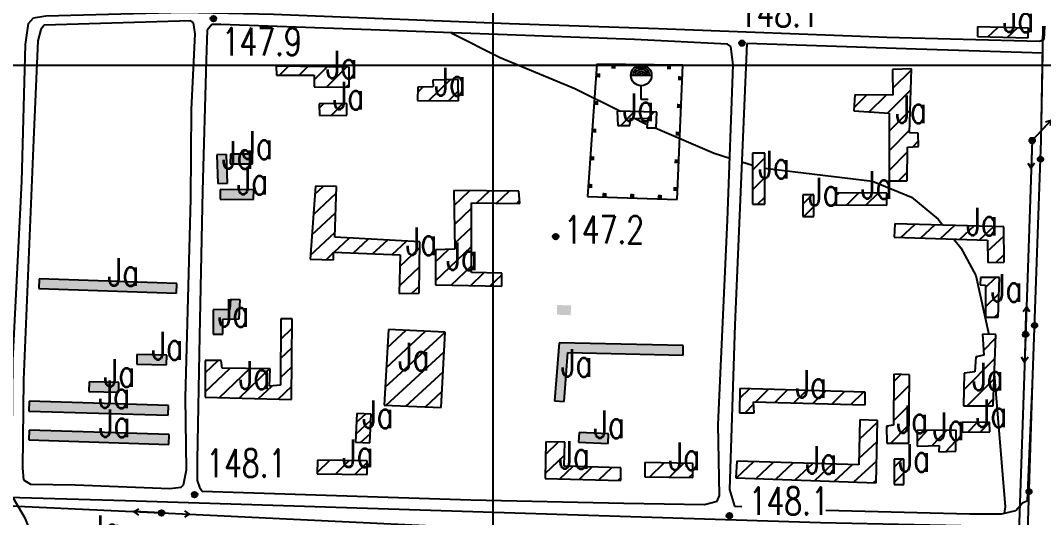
# Model space of a CAD drawing. Extents: x 408766 to 414302, y 5156573 to 5161925.
# Drawn here: x 412658 to 413398, y 5159674 to 5160032 of the extents above; entities that cross this region are included whole.
import ezdxf

# ---------------------------------------------------------------- set-up
doc = ezdxf.new("R2010")
doc.units = 0
doc.header["$LTSCALE"] = 1000
for name, pattern in [('0001', [0.5, 0.5, 0]), ('0004', [0.5, 0.5, 0]), ('5130', [1, 1, 0]), ('5310', [1, 1, 0]), ('5400', [1, 1, 0]), ('8111', [1, 1, 0])]:
    doc.linetypes.add(name, pattern=pattern)
doc.layers.get('0').update_dxf_attribs({"linetype": 'CONTINUOUS'})
for name, color, linetype in [('0001', 1, 'CONTINUOUS'), ('0001ADD', 1, 'CONTINUOUS'), ('0002', 2, 'CONTINUOUS'), ('0002ADD', 2, 'CONTINUOUS'), ('0005ADD', 5, 'CONTINUOUS'), ('0006', 6, 'CONTINUOUS'), ('0007', 7, 'CONTINUOUS'), ('0010', 10, 'CONTINUOUS'), ('0010ADD', 10, 'CONTINUOUS'), ('0012', 12, 'CONTINUOUS'), ('0015', 15, 'CONTINUOUS'), ('0017', 85, 'CONTINUOUS')]:
    doc.layers.add(name, color=color, linetype=linetype)
doc.styles.add('CADSLDXJ', font='romanc', dxfattribs={"bigfont": 'cadsldxj'})
doc.styles.add('SIMPLEX', font='simplex.shx', dxfattribs={"width": 0.75, "height": 20})
pattern_1 = [(45, (0, 0), (-7.071067812, 7.071067812), [])]

# ---------------------------------------------------------------- blocks, each defined once
blk = doc.blocks.new('8140')
for radius in [0.0002, 0.000141, 0.0000832, 0.0000301]:
    blk.add_circle((0, 0), radius)
at = {"flags": 1}
blk.add_attdef('8140', (0, 0), '', height=0.0000001, dxfattribs=at)
blk = doc.blocks.new('5131')
for points in [[(-0.001638, -0.000233), (-0.002, 0), (-0.001658, 0.000229)], [(0, 0), (-0.002, 0)]]:
    blk.add_lwpolyline(points)
at = {"flags": 1}
blk.add_attdef('5131', (0, 0), '', height=0.0000000001, dxfattribs=at)
blk = doc.blocks.new('5130')
blk.add_hatch(color=256).paths.add_polyline_path([(0.0002, 0, 1), (-0.0002, 0, 1)])
for points in [[(0, 0), (0.002, 0)], [(0.001638, 0.000233), (0.002, 0), (0.001658, -0.000229)]]:
    blk.add_lwpolyline(points)
blk.add_circle((0, 0), 0.0002)
at = {"flags": 1}
blk.add_attdef('5130', (0, 0), '', height=0.000001, dxfattribs=at)
blk = doc.blocks.new('2111')
h = blk.add_hatch(color=256)
h.paths.add_polyline_path([(0.0005, 0.00035), (-0.0005, 0.00035), (-0.0005, -0.00035), (0.0005, -0.00035)])
h.paths.add_polyline_path([(0, 0), (0, 0), (0, 0), (0, 0)], flags=24)
blk.add_line((0.0005, -0.00035), (0.0005, -0.00035))
at = {"style": 'CADSLDXJ', "flags": 1}
blk.add_attdef('2111', (0, 0), '', height=0.00000001, dxfattribs=at)
blk = doc.blocks.new('4252')
for p, q in [((0.00075, 0.00175), (-0.00075, 0.00175)), ((0, 0), (0, 0.001)), ((0.0005, 0), (0, 0))]:
    blk.add_line(p, q)
blk.add_circle((0, 0.00175), 0.00075)
for radius in [0.0006, 0.00045, 0.0003, 0.00015]:
    blk.add_arc((0, 0.00175), radius, 0, 180)
at = {"flags": 1}
blk.add_attdef('4252', (0, 0), '', height=1e-11, dxfattribs=at)

msp = doc.modelspace()

# ---------------------------------------------------------------- hatches: boundary and pattern name
at = {"layer": '0001ADD', "linetype": '0001'}
h = msp.add_hatch(dxfattribs=at)
h.set_pattern_fill('U', color=256, scale=10, angle=43.71133, style=0, pattern_type=0)
h.set_pattern_definition([(43.71132821, (0, 0), (-6.910253387, 7.228305342), [])])
h.paths.add_polyline_path([(413349.77, 5160020.74), (413386.46, 5160019.91), (413386.61, 5160026.84), (413349.93, 5160027.67)])
h = msp.add_hatch(dxfattribs=at)
h.set_pattern_fill('U', color=256, scale=10, angle=45, style=0, pattern_type=0)
h.set_pattern_definition(pattern_1)
h.paths.add_polyline_path([(412843.47, 5159992.78), (412870.52, 5159992.78), (412870.52, 5159984.51), (412895.76, 5159984.31), (412895.96, 5159998.63), (412843.06, 5159999.24)])
h = msp.add_hatch(dxfattribs=at)
h.set_pattern_fill('U', color=256, scale=10, angle=45, style=0, pattern_type=0)
h.set_pattern_definition(pattern_1)
h.paths.add_polyline_path([(413285.98, 5159916.69), (413299.06, 5159916.69), (413299.34, 5159940.88), (413307.13, 5159941.43), (413306.86, 5159950.89), (413300.73, 5159951.16), (413302.12, 5159997.31), (413288.49, 5159997.03), (413288.77, 5159978.41), (413261.21, 5159978.68), (413260.38, 5159967.01), (413285.98, 5159965.34)])
h = msp.add_hatch(dxfattribs=at)
h.set_pattern_fill('U', color=256, scale=10, angle=44.67484, style=0, pattern_type=0)
h.set_pattern_definition([(44.67484297, (0, 0), (-7.030825422, 7.11108247), [])])
h.paths.add_polyline_path([(412945.32, 5159974.53), (412974.89, 5159974.36), (412974.72, 5159989.8), (412956.41, 5159989.13), (412956.58, 5159984.43), (412945.49, 5159984.1)])
h = msp.add_hatch(dxfattribs=at)
h.set_pattern_fill('U', color=256, scale=10, angle=46.04038, style=0, pattern_type=0)
h.set_pattern_definition([(46.0403787, (0, 0), (-7.19829176, 6.941512496), [])])
h.paths.add_polyline_path([(412874.33, 5159963.72), (412894.28, 5159964.08), (412894.13, 5159972.45), (412874.17, 5159972.08)])
h = msp.add_hatch(dxfattribs=at)
h.set_pattern_fill('U', color=256, scale=10, angle=45, style=0, pattern_type=0)
h.set_pattern_definition(pattern_1)
h.paths.add_polyline_path([(413090.06, 5159956.62), (413098.73, 5159956.62), (413099.02, 5159961.87), (413111.53, 5159961.59), (413110.96, 5159954.77), (413117.78, 5159954.92), (413118.07, 5159966.13), (413089.49, 5159966.84)])
for points in [[(412808.03, 5159915.02), (412807.25, 5159935.53), (412800.26, 5159935.26), (412801.03, 5159914.76)], [(412809.96, 5159928.95), (412826.04, 5159928.76), (412826.12, 5159935.76), (412810.05, 5159935.95)], [(412802.63, 5159903.32), (412826.85, 5159903.13), (412826.9, 5159910.13), (412802.69, 5159910.32)], [(412671.66, 5159838.87), (412771.21, 5159835.53), (412771.44, 5159842.53), (412671.9, 5159845.86)], [(412810.06, 5159830.94), (412809.78, 5159823.8), (412797.64, 5159823.44), (412797.64, 5159805.86), (412804.64, 5159805.86), (412804.64, 5159816.64), (412816.52, 5159817), (412817.06, 5159830.67)], [(413137.25, 5159797.72), (413047.5, 5159799.76), (413044.13, 5159757.78), (413051.11, 5159757.22), (413053.95, 5159792.61), (413137.09, 5159790.72)], [(412742.46, 5159784.17), (412764.01, 5159783.87), (412764.11, 5159790.87), (412742.56, 5159791.17)], [(412707.78, 5159764.62), (412729.39, 5159764.12), (412729.55, 5159771.12), (412707.94, 5159771.61)], [(412664.55, 5159750.47), (412765.17, 5159747.49), (412765.38, 5159754.49), (412664.75, 5159757.47)], [(412664.55, 5159729.63), (412765.67, 5159726.4), (412765.89, 5159733.4), (412664.77, 5159736.62)], [(413061.62, 5159727.93), (413082.98, 5159726.96), (413083.3, 5159733.95), (413061.94, 5159734.92)]]:
    msp.add_hatch(color=256, dxfattribs=at).paths.add_polyline_path(points)
h = msp.add_hatch(dxfattribs=at)
h.set_pattern_fill('U', color=256, scale=10, angle=45, style=0, pattern_type=0)
h.set_pattern_definition(pattern_1)
h.paths.add_polyline_path([(413187.16, 5159899.78), (413196.08, 5159899.78), (413196.08, 5159936.66), (413187.16, 5159936.66)])
h = msp.add_hatch(dxfattribs=at)
h.set_pattern_fill('U', color=256, scale=10, angle=43.18386, style=0, pattern_type=0)
h.set_pattern_definition([(43.18386365, (0, 0), (-6.843417775, 7.291613892), [])])
h.paths.add_polyline_path([(412867.75, 5159860.06), (412884.63, 5159859.52), (412884.63, 5159865.14), (412932.61, 5159863.27), (412932.08, 5159835.16), (412946.55, 5159835.43), (412946.82, 5159872.64), (412885.44, 5159875.85), (412886.75, 5159912.43), (412871.47, 5159912.69)])
h = msp.add_hatch(dxfattribs=at)
h.set_pattern_fill('U', color=256, scale=10, angle=43.72139, style=0, pattern_type=0)
h.set_pattern_definition([(43.72138761, (0, 0), (-6.911522352, 7.227092), [])])
h.paths.add_polyline_path([(412958.17, 5159841.59), (413006.15, 5159840.52), (413006.15, 5159849.89), (412984.17, 5159850.43), (412984.17, 5159900.76), (413019.29, 5159900.22), (413018.48, 5159909.06), (412971.57, 5159909.59), (412972.11, 5159867.29), (412958.17, 5159866.76)])
h = msp.add_hatch(dxfattribs=at)
h.set_pattern_fill('U', color=256, scale=10, angle=44.67111, style=0, pattern_type=0)
h.set_pattern_definition([(44.67110766, (0, 0), (-7.03036181, 7.111540819), [])])
h.paths.add_polyline_path([(413247.3, 5159899.32), (413284.24, 5159899.11), (413284.29, 5159907.8), (413247.35, 5159908.01)])
h = msp.add_hatch(dxfattribs=at)
h.set_pattern_fill('U', color=256, scale=10, angle=43.06381, style=0, pattern_type=0)
h.set_pattern_definition([(43.06381146, (0, 0), (-6.828124603, 7.305936929), [])])
h.paths.add_polyline_path([(413289.72, 5159876.05), (413356.97, 5159873.77), (413357.18, 5159857.65), (413368.97, 5159857.86), (413368.77, 5159883.49), (413290.14, 5159885.55)])
h = msp.add_hatch(dxfattribs=at)
h.set_pattern_fill('U', color=256, scale=10, angle=43.72853, style=0, pattern_type=0)
h.set_pattern_definition([(43.72853137, (0, 0), (-6.912423386, 7.226230202), [])])
h.paths.add_polyline_path([(413355.53, 5159818.3), (413364.85, 5159818.09), (413365.67, 5159846.82), (413352.02, 5159846.82), (413351.81, 5159841.44), (413355.53, 5159841.24)])
h = msp.add_hatch(dxfattribs=at)
h.set_pattern_fill('U', color=256, scale=10, angle=43.54363, style=0, pattern_type=0)
h.set_pattern_definition([(43.54362904, (0, 0), (-6.889067272, 7.24849999), [])])
h.paths.add_polyline_path([(412791.96, 5159760.46), (412854.29, 5159758.88), (412854.75, 5159817.06), (412846.59, 5159817.06), (412846.36, 5159769.07), (412838.43, 5159768.39), (412838.88, 5159780.84), (412804.2, 5159781.29), (412803.52, 5159786.95), (412791.96, 5159786.95)])
h = msp.add_hatch(dxfattribs=at)
h.set_pattern_fill('U', color=256, scale=10, angle=42.64953, style=0, pattern_type=0)
h.set_pattern_definition([(42.64952564, (0, 0), (-6.775119884, 7.355117304), [])])
h.paths.add_polyline_path([(412921.25, 5159754.67), (412962.23, 5159752.99), (412965.31, 5159807.36), (412924.34, 5159809.33)])
h = msp.add_hatch(dxfattribs=at)
h.set_pattern_fill('U', color=256, scale=10, angle=45, style=0, pattern_type=0)
h.set_pattern_definition(pattern_1)
h.paths.add_polyline_path([(413339.66, 5159754.31), (413361.02, 5159754.31), (413363.02, 5159805.63), (413353.45, 5159805.85), (413354.34, 5159790.75), (413348.56, 5159789.64), (413347.89, 5159778.75), (413340.11, 5159777.86)])
h = msp.add_hatch(dxfattribs=at)
h.set_pattern_fill('U', color=256, scale=10, angle=45, style=0, pattern_type=0)
h.set_pattern_definition(pattern_1)
h.paths.add_polyline_path([(413284.2, 5159727.37), (413300.21, 5159727.37), (413300.66, 5159776.69), (413289.31, 5159777.14), (413289.09, 5159740.26), (413283.98, 5159739.59)])
h = msp.add_hatch(dxfattribs=at)
h.set_pattern_fill('U', color=256, scale=10, angle=45, style=0, pattern_type=0)
h.set_pattern_definition(pattern_1)
h.paths.add_polyline_path([(413177.82, 5159749.26), (413188.52, 5159749.26), (413188.09, 5159757.17), (413268.57, 5159754.81), (413268.57, 5159764.01), (413178.03, 5159766.79)])
h = msp.add_hatch(dxfattribs=at)
h.set_pattern_fill('U', color=256, scale=10, angle=42.94843, style=0, pattern_type=0)
h.set_pattern_definition([(42.94843014, (0, 0), (-6.81339819, 7.319672473), [])])
h.paths.add_polyline_path([(413175.26, 5159702.32), (413276.71, 5159698.68), (413277.57, 5159743.57), (413264.73, 5159744), (413264.08, 5159711.72), (413175.9, 5159714.29)])
h = msp.add_hatch(dxfattribs=at)
h.set_pattern_fill('U', color=256, scale=10, angle=46.61161, style=0, pattern_type=0)
h.set_pattern_definition([(46.6116094, (0, 0), (-7.267138752, 6.869402766), [])])
h.paths.add_polyline_path([(413306.22, 5159725.15), (413322.01, 5159725.6), (413321.79, 5159720.93), (413334.25, 5159721.38), (413334.47, 5159736.71), (413306.22, 5159736.48)])
h = msp.add_hatch(dxfattribs=at)
h.set_pattern_fill('U', color=256, scale=10, angle=43.57556, style=0, pattern_type=0)
h.set_pattern_definition([(43.575556, (0, 0), (-6.893105289, 7.244660066), [])])
h.paths.add_polyline_path([(413037.39, 5159701.77), (413092.15, 5159700.41), (413092.15, 5159709.49), (413051.25, 5159710.62), (413051.7, 5159728.1), (413038.07, 5159728.33)])
h = msp.add_hatch(dxfattribs=at)
h.set_pattern_fill('U', color=256, scale=10, angle=43.99611, style=0, pattern_type=0)
h.set_pattern_definition([(43.99610959, (0, 0), (-6.946095253, 7.193869663), [])])
h.paths.add_polyline_path([(412872.77, 5159705.18), (412908.78, 5159704.55), (412908.95, 5159714.45), (412872.94, 5159715.09)])
h = msp.add_hatch(dxfattribs=at)
h.set_pattern_fill('U', color=256, scale=10, angle=44.04098, style=0, pattern_type=0)
h.set_pattern_definition([(44.04098322, (0, 0), (-6.951727308, 7.188427327), [])])
h.paths.add_polyline_path([(413109.4, 5159702.97), (413144.06, 5159702.39), (413144.23, 5159712.65), (413109.57, 5159713.23)])
at = {"layer": '0005ADD', "linetype": '5310'}
h = msp.add_hatch(color=256, dxfattribs=at)
edge = h.paths.add_edge_path()
edge.add_arc((413395.33, 5159932.15), 1.9, 0, 360)
h = msp.add_hatch(color=256, dxfattribs=at)
edge = h.paths.add_edge_path()
edge.add_arc((413391.07, 5159812.22), 1.9, 0, 360)
h = msp.add_hatch(color=256, dxfattribs=at)
edge = h.paths.add_edge_path()
edge.add_arc((413387.05, 5159692.29), 1.9, 0, 360)

# ---------------------------------------------------------------- linework, layer by layer
at = {"layer": '0001', "linetype": '0001'}
for points in [[(413349.77, 5160020.74), (413386.46, 5160019.91), (413386.61, 5160026.84), (413349.93, 5160027.67)], [(412843.47, 5159992.78), (412870.52, 5159992.78), (412870.52, 5159984.51), (412895.76, 5159984.31), (412895.96, 5159998.63), (412843.06, 5159999.24)], [(413285.98, 5159916.69), (413299.06, 5159916.69), (413299.34, 5159940.88), (413307.13, 5159941.43), (413306.86, 5159950.89), (413300.73, 5159951.16), (413302.12, 5159997.31), (413288.49, 5159997.03), (413288.77, 5159978.41), (413261.21, 5159978.68), (413260.38, 5159967.01), (413285.98, 5159965.34)], [(412945.32, 5159974.53), (412974.89, 5159974.36), (412974.72, 5159989.8), (412956.41, 5159989.13), (412956.58, 5159984.43), (412945.49, 5159984.1)], [(412874.33, 5159963.72), (412894.28, 5159964.08), (412894.13, 5159972.45), (412874.17, 5159972.08)], [(413090.06, 5159956.62), (413098.73, 5159956.62), (413099.02, 5159961.87), (413111.53, 5159961.59), (413110.96, 5159954.77), (413117.78, 5159954.92), (413118.07, 5159966.13), (413089.49, 5159966.84)], [(412808.03, 5159915.02), (412807.25, 5159935.53), (412800.26, 5159935.26), (412801.03, 5159914.76)], [(412809.96, 5159928.95), (412826.04, 5159928.76), (412826.12, 5159935.76), (412810.05, 5159935.95)], [(413187.16, 5159899.78), (413196.08, 5159899.78), (413196.08, 5159936.66), (413187.16, 5159936.66)], [(412867.75, 5159860.06), (412884.63, 5159859.52), (412884.63, 5159865.14), (412932.61, 5159863.27), (412932.08, 5159835.16), (412946.55, 5159835.43), (412946.82, 5159872.64), (412885.44, 5159875.85), (412886.75, 5159912.43), (412871.47, 5159912.69)], [(412802.63, 5159903.32), (412826.85, 5159903.13), (412826.9, 5159910.13), (412802.69, 5159910.32)], [(412958.17, 5159841.59), (413006.15, 5159840.52), (413006.15, 5159849.89), (412984.17, 5159850.43), (412984.17, 5159900.76), (413019.29, 5159900.22), (413018.48, 5159909.06), (412971.57, 5159909.59), (412972.11, 5159867.29), (412958.17, 5159866.76)], [(413223.53, 5159890.84), (413231.6, 5159890.84), (413231.6, 5159906.53), (413223.53, 5159906.53)], [(413247.3, 5159899.32), (413284.24, 5159899.11), (413284.29, 5159907.8), (413247.35, 5159908.01)], [(413289.72, 5159876.05), (413356.97, 5159873.77), (413357.18, 5159857.65), (413368.97, 5159857.86), (413368.77, 5159883.49), (413290.14, 5159885.55)], [(412671.66, 5159838.87), (412771.21, 5159835.53), (412771.44, 5159842.53), (412671.9, 5159845.86)], [(413355.53, 5159818.3), (413364.85, 5159818.09), (413365.67, 5159846.82), (413352.02, 5159846.82), (413351.81, 5159841.44), (413355.53, 5159841.24)], [(412810.06, 5159830.94), (412809.78, 5159823.8), (412797.64, 5159823.44), (412797.64, 5159805.86), (412804.64, 5159805.86), (412804.64, 5159816.64), (412816.52, 5159817), (412817.06, 5159830.67)], [(412791.96, 5159760.46), (412854.29, 5159758.88), (412854.75, 5159817.06), (412846.59, 5159817.06), (412846.36, 5159769.07), (412838.43, 5159768.39), (412838.88, 5159780.84), (412804.2, 5159781.29), (412803.52, 5159786.95), (412791.96, 5159786.95)], [(412921.25, 5159754.67), (412962.23, 5159752.99), (412965.31, 5159807.36), (412924.34, 5159809.33)], [(413339.66, 5159754.31), (413361.02, 5159754.31), (413363.02, 5159805.63), (413353.45, 5159805.85), (413354.34, 5159790.75), (413348.56, 5159789.64), (413347.89, 5159778.75), (413340.11, 5159777.86)], [(413137.25, 5159797.72), (413047.5, 5159799.76), (413044.13, 5159757.78), (413051.11, 5159757.22), (413053.95, 5159792.61), (413137.09, 5159790.72)], [(412742.46, 5159784.17), (412764.01, 5159783.87), (412764.11, 5159790.87), (412742.56, 5159791.17)], [(412707.78, 5159764.62), (412729.39, 5159764.12), (412729.55, 5159771.12), (412707.94, 5159771.61)], [(413284.2, 5159727.37), (413300.21, 5159727.37), (413300.66, 5159776.69), (413289.31, 5159777.14), (413289.09, 5159740.26), (413283.98, 5159739.59)], [(413177.82, 5159749.26), (413188.52, 5159749.26), (413188.09, 5159757.17), (413268.57, 5159754.81), (413268.57, 5159764.01), (413178.03, 5159766.79)], [(412664.55, 5159750.47), (412765.17, 5159747.49), (412765.38, 5159754.49), (412664.75, 5159757.47)], [(412900.34, 5159727.9), (412910.86, 5159727.41), (412911.84, 5159748.22), (412901.32, 5159748.71)], [(413175.26, 5159702.32), (413276.71, 5159698.68), (413277.57, 5159743.57), (413264.73, 5159744), (413264.08, 5159711.72), (413175.9, 5159714.29)], [(413338.85, 5159735.1), (413358.63, 5159735.34), (413358.55, 5159742.34), (413338.77, 5159742.11)], [(412664.55, 5159729.63), (412765.67, 5159726.4), (412765.89, 5159733.4), (412664.77, 5159736.62)], [(413061.62, 5159727.93), (413082.98, 5159726.96), (413083.3, 5159733.95), (413061.94, 5159734.92)], [(413306.22, 5159725.15), (413322.01, 5159725.6), (413321.79, 5159720.93), (413334.25, 5159721.38), (413334.47, 5159736.71), (413306.22, 5159736.48)], [(413037.39, 5159701.77), (413092.15, 5159700.41), (413092.15, 5159709.49), (413051.25, 5159710.62), (413051.7, 5159728.1), (413038.07, 5159728.33)], [(412872.77, 5159705.18), (412908.78, 5159704.55), (412908.95, 5159714.45), (412872.94, 5159715.09)], [(413109.4, 5159702.97), (413144.06, 5159702.39), (413144.23, 5159712.65), (413109.57, 5159713.23)], [(413289.51, 5159697.45), (413296.49, 5159697.45), (413296.49, 5159715.82), (413289.51, 5159715.82)]]:
    msp.add_lwpolyline(points, close=True, dxfattribs=at)
at = {"layer": '0001ADD', "linetype": '0001'}
for p, q in [((413223.53, 5159899.66), (413230.4, 5159906.53)), ((413224.44, 5159890.84), (413231.6, 5159898)), ((412900.62, 5159733.81), (412911.64, 5159743.83)), ((412901.01, 5159742.1), (412907.93, 5159748.4)), ((413342.73, 5159735.15), (413349.65, 5159742.24)), ((413351.71, 5159735.26), (413358.55, 5159742.25)), ((412904.15, 5159727.72), (412911.18, 5159734.12)), ((413289.51, 5159709.97), (413295.36, 5159715.82)), ((413289.51, 5159698.87), (413296.49, 5159705.85))]:
    msp.add_line(p, q, dxfattribs=at)
at = {"layer": '0002', "linetype": '5130'}
for points in [[(413752.89, 5160038.59), (413736.44, 5160034.08), (413487.19, 5160050.16), (413389.34, 5159945.68), (413379.15, 5159647.53), (413339.91, 5158586.52)], [(411498.04, 5159779.25), (411719.01, 5159843.22), (411876.65, 5159718.07), (412760.37, 5159676.92), (413379.15, 5159647.53)]]:
    msp.add_lwpolyline(points, dxfattribs=at)
at = {"layer": '0005ADD', "linetype": '5310'}
msp.add_lwpolyline([(413300.18, 5157508.79), (413301.5, 5157539.05), (413310.74, 5157744.54), (413316.95, 5157900.67), (413324.67, 5158119.31), (413332.39, 5158310.16), (413335.48, 5158383.33), (413342.44, 5158539.43), (413347.86, 5158698.72), (413356.35, 5158904.87), (413366.39, 5159129.61), (413373.36, 5159305.06), (413381.84, 5159532.06), (413389.57, 5159769.9), (413395.82, 5159945.99), (413397.26, 5160028.33)], dxfattribs=at)
for centre in [(413395.33, 5159932.15), (413391.07, 5159812.22), (413387.05, 5159692.29)]:
    msp.add_circle(centre, 1.9, dxfattribs=at)
at = {"layer": '0006', "linetype": '0004'}
for points in [[(412479.46, 5159702.34), (412635.68, 5159696.82), (412645.36, 5159698.2), (412650.2, 5159700.96), (412652.27, 5159706.48), (412652.96, 5159787.26), (412659.36, 5159916.23), (412662.12, 5160014.96), (412664.24, 5160030.07), (412667.7, 5160034.22), (412676.68, 5160035.6), (412776.22, 5160038.36), (412841.2, 5160036.98), (413011.64, 5160030.05), (413119.47, 5160026.6), (413284.43, 5160020.26), (413394.62, 5160017.44), (413398.08, 5160018.82), (413398.46, 5160028.33)], [(412781.41, 5160032.16), (412675.63, 5160029.03), (412673.02, 5160025.91), (412670.94, 5160017.58), (412667.81, 5159946.28), (412660.51, 5159773.03), (412659.98, 5159709.13), (412660.5, 5159700.8), (412665.71, 5159697.68), (412698.02, 5159697.16), (412766.28, 5159694.56), (412774.62, 5159695.6), (412776.18, 5159697.16), (412778.27, 5159708.09), (412777.75, 5159760.14), (412781.4, 5159903.68), (412781.92, 5159968.11), (412784.53, 5160022.76), (412783.49, 5160030.56), (412781.41, 5160032.16)], [(412789.75, 5159692.62), (412983.71, 5159686.45), (413094.32, 5159683.88), (413152.64, 5159682.92), (413161.75, 5159685.41), (413163.4, 5159689.54), (413162.58, 5159740.84), (413169.2, 5159888.1), (413173.29, 5160000.42), (413171.63, 5160013.66), (413169.14, 5160015.31), (413102.05, 5160018.62), (412898.28, 5160026.07), (412803.23, 5160029.4), (412796.6, 5160029.4), (412793.29, 5160025.26), (412792.46, 5160003.75), (412789.98, 5159909.44), (412787.65, 5159804.66), (412785.99, 5159715.31), (412785.99, 5159700.42), (412787.65, 5159695.45), (412789.75, 5159692.62)], [(413183.18, 5160015.6), (413174.43, 5159812.66), (413170.59, 5159693.91), (413174.28, 5159681.79), (413179.54, 5159681.51)], [(413240.25, 5159678.98), (413343.98, 5159676.35), (413367.39, 5159676.35), (413377.59, 5159678.75), (413382.39, 5159684.15), (413386, 5159685.94), (413389.57, 5159769.9), (413395.82, 5159945.99), (413396.91, 5160008.65), (413305.62, 5160011.64), (413183.18, 5160015.6)], [(413360.79, 5159618.66), (413377.38, 5159617.97), (413384.98, 5159619.36), (413389.13, 5159626.26), (413389.82, 5159635.93), (413388.44, 5159654.57), (413386.36, 5159664.92), (413371.85, 5159666.99), (413236.36, 5159669.76), (413015.52, 5159676.67), (412734.33, 5159685.74), (412476.01, 5159692.67)]]:
    msp.add_lwpolyline(points, dxfattribs=at)
at = {"layer": '0007', "linetype": '8111'}
for points in [[(412969.47, 5160023.47), (413005.01, 5160005.65), (413058.91, 5159983.2), (413091.92, 5159966.78)], [(413101.93, 5159961.81), (413108.93, 5159958.32), (413111.18, 5159957.36)], [(413116.94, 5159954.9), (413159.68, 5159936.6), (413170.84, 5159933.04)], [(413179.5, 5159930.27), (413187.16, 5159927.83)], [(413196.08, 5159925.72), (413273.89, 5159916.28), (413302.1, 5159904.7), (413321.31, 5159888.94), (413324.73, 5159884.64)], [(413332.73, 5159874.59), (413337.84, 5159868.17), (413348.68, 5159848.2), (413358.01, 5159805.75)], [(413361.91, 5159777.3), (413369.92, 5159681.37), (413369.09, 5159676.75)]]:
    msp.add_lwpolyline(points, dxfattribs=at)
at = {"layer": '0007', "linetype": '8111', "elevation": 148}
msp.add_lwpolyline([(412679.24, 5159630.89), (412661.93, 5159672.58), (412653.19, 5159687.92)], dxfattribs=at)
at = {"layer": '0010', "linetype": '5400'}
msp.add_lwpolyline([(413136.91, 5160000.01), (413074.88, 5160000.77), (413068.03, 5159905.36), (413132.73, 5159903.08), (413136.91, 5160000.01)], dxfattribs=at)
at = {"layer": '0010ADD', "linetype": '5400', "const_width": 3}
for points in [[(413086.92, 5160000.62), (413086.88, 5159997.63)], [(413106.92, 5160000.38), (413106.88, 5159997.38)], [(413126.92, 5160000.13), (413126.88, 5159997.13)], [(413074.31, 5159992.83), (413077.3, 5159992.62)], [(413136.51, 5159990.55), (413133.51, 5159990.68)], [(413072.88, 5159972.89), (413075.87, 5159972.67)], [(413135.64, 5159970.57), (413132.65, 5159970.7)], [(413071.44, 5159952.94), (413074.44, 5159952.72)], [(413134.78, 5159950.59), (413131.78, 5159950.72)], [(413070.01, 5159932.99), (413073, 5159932.77)], [(413133.92, 5159930.61), (413130.92, 5159930.74)], [(413068.58, 5159913.04), (413071.57, 5159912.82)], [(413133.05, 5159910.63), (413130.06, 5159910.76)], [(413080.32, 5159904.92), (413080.42, 5159907.92)], [(413100.31, 5159904.22), (413100.41, 5159907.22)], [(413120.29, 5159903.52), (413120.4, 5159906.51)]]:
    msp.add_lwpolyline(points, dxfattribs=at)
at = {"layer": '0012'}
for p, q in [((413000, 5156843.5), (413000, 5160125.24)), ((408879.77, 5160000), (413832.35, 5160000))]:
    msp.add_line(p, q, dxfattribs=at)

# ---------------------------------------------------------------- block references
at = {"layer": '0002ADD', "linetype": '5130', "xscale": 10000, "yscale": 10000, "zscale": 10000}
for name, p, rotation in [('5131', (413389.34, 5159945.68), 226.8749714248158), ('5130', (413389.34, 5159945.68), 268.0420234536401), ('5131', (413384.56, 5159805.77), 268.0420234536401), ('5130', (413384.56, 5159805.77), 268.0420234536401), ('5131', (412760.37, 5159676.92), 357.3336530462195), ('5130', (412760.37, 5159676.92), 357.2805685899137)]:
    msp.add_blockref(name, p, dxfattribs=dict(at, rotation=rotation))
at = {"layer": '0015', "xscale": 10000, "yscale": 10000, "zscale": 10000}
for p in [(412797.79, 5160033.65, 147.9), (413179.71, 5160015.99, 148.1), (413045.08, 5159876.35, 147.2), (412784.19, 5159690.11, 148.1), (413170.6, 5159674.88, 148.1)]:
    msp.add_blockref('8140', p, dxfattribs=at)
at = {"layer": '0015', "linetype": '0001', "xscale": 10000, "yscale": 10000, "zscale": 10000}
msp.add_blockref('4252', (413106.9, 5159975.21), dxfattribs=at)
at = {"layer": '0015', "linetype": '5400', "xscale": 10000, "yscale": 10000, "zscale": 10000, "rotation": 358.4943587318234}
msp.add_blockref('2111', (413051.06, 5159823.32), dxfattribs=at)

# ---------------------------------------------------------------- texts
at = {"layer": '0007', "style": 'SIMPLEX', "width": 0.75}
for s, p in [('148.1', (413177.28, 5160027.82, 148.1)), ('147.9', (412803.79, 5160007, 147.9)), ('147.2', (413051.08, 5159871.35, 147.2)), ('148.1', (412792.59, 5159702.83, 148.1)), ('148.1', (413184.54, 5159675.56, 148.1))]:
    msp.add_text(s, height=20, dxfattribs=at).set_placement(p)
at = {"layer": '0017', "linetype": '0001', "style": 'SIMPLEX', "width": 0.75}
for p in [(413368.19, 5160023.79), (412879.2, 5159990.36), (412957.58, 5159978.05), (412884.23, 5159968.08), (413093.76, 5159959.6), (413290.71, 5159958.11), (412818.04, 5159932.35), (412804.14, 5159925.14), (413191.62, 5159918.22), (412814.77, 5159906.72), (413227.56, 5159898.68), (413265.8, 5159903.56), (413341.87, 5159877.08), (412936.88, 5159863.03), (412966.21, 5159852.03), (412721.55, 5159840.7), (413359.67, 5159829.25), (412801.14, 5159811.25), (412753.28, 5159787.52), (412931.36, 5159779.62), (413049.04, 5159775.2), (412718.67, 5159767.87), (412816.21, 5159766.35), (413218.48, 5159759.95), (413346.11, 5159765.2), (412714.96, 5159752.48), (412905.41, 5159738), (413348.7, 5159738.72), (412715.22, 5159731.51), (413072.46, 5159730.94), (413291.54, 5159734.48), (413317.79, 5159729.37), (412890.86, 5159709.82), (413047.16, 5159708.81), (413126.82, 5159707.81), (413293, 5159706.63), (413225.77, 5159705.1), (412708.18, 5159655.04)]:
    msp.add_text('Ja', height=20, dxfattribs=at).set_placement(p)

doc.saveas('drawing.dxf')
